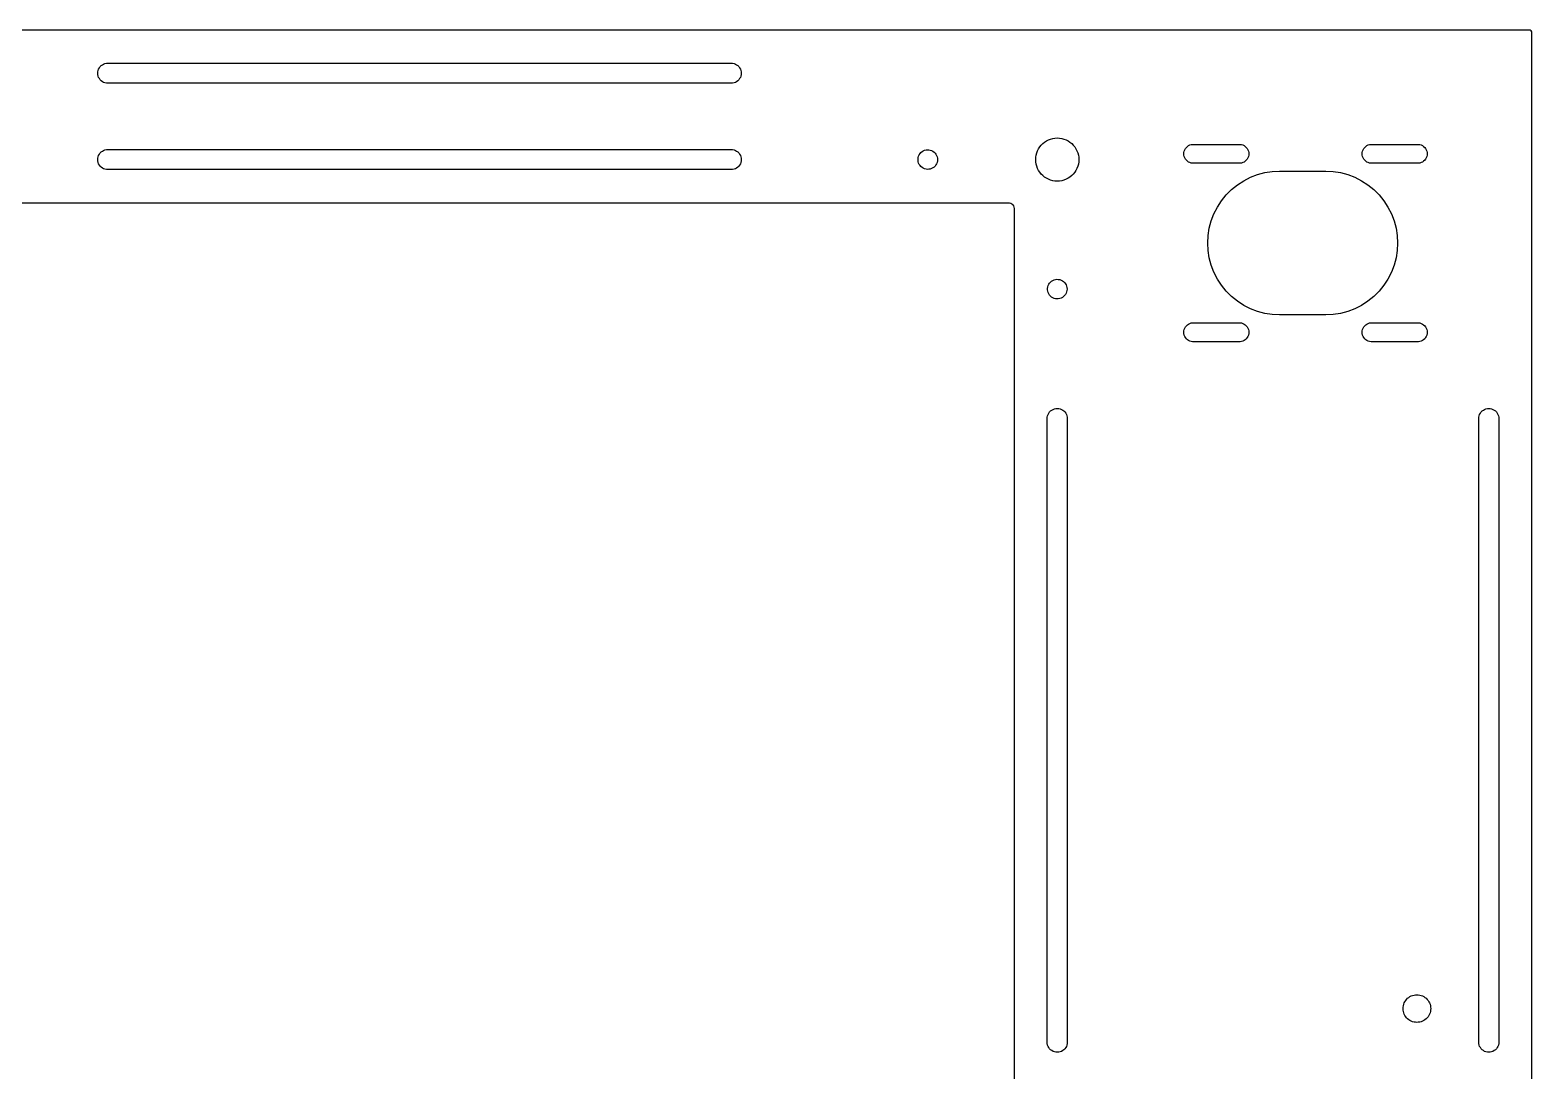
# Model space of a CAD drawing. Header units: metres. Extents: x -320 to 320, y -228 to 242.
# Drawn here: x 59 to 320, y 61.7 to 242.5 of the extents above; entities that cross this region are included whole.
import ezdxf

# ---------------------------------------------------------------- set-up
doc = ezdxf.new("R2010")
doc.units = ezdxf.units.M

msp = doc.modelspace()

# ---------------------------------------------------------------- linework, layer by layer
for p, q in [((319.5, 242.5), (-319.5, 242.5)), ((319.691, 242.462), (319.5, 242.5)), ((319.854, 242.354), (319.691, 242.462)), ((319.962, 242.191), (319.854, 242.354)), ((320, 242), (319.962, 242.191)), ((320, -227), (320, 242)), ((70.75, 235), (70.7678, 235.249)), ((70.7678, 234.751), (70.75, 235)), ((70.7678, 235.249), (70.8209, 235.493)), ((70.8209, 235.493), (70.9081, 235.727)), ((70.9081, 235.727), (71.0278, 235.946)), ((71.0278, 235.946), (71.1774, 236.146)), ((71.1774, 236.146), (71.354, 236.323)), ((71.354, 236.323), (71.5539, 236.472)), ((71.5539, 236.472), (71.773, 236.592)), ((71.773, 236.592), (72.007, 236.679)), ((72.007, 236.679), (72.2509, 236.732)), ((72.2509, 236.732), (72.5, 236.75)), ((72.5, 236.75), (180.833, 236.75)), ((180.833, 236.75), (181.082, 236.732)), ((181.082, 236.732), (181.326, 236.679)), ((181.326, 236.679), (181.56, 236.592)), ((181.56, 236.592), (181.779, 236.472)), ((181.779, 236.472), (181.979, 236.323)), ((181.979, 236.323), (182.156, 236.146)), ((182.156, 236.146), (182.306, 235.946)), ((182.306, 235.946), (182.425, 235.727)), ((182.425, 235.727), (182.512, 235.493)), ((182.512, 235.493), (182.566, 235.249)), ((182.566, 235.249), (182.583, 235)), ((182.583, 235), (182.566, 234.751)), ((70.8209, 234.507), (70.7678, 234.751)), ((70.9081, 234.273), (70.8209, 234.507)), ((71.0278, 234.054), (70.9081, 234.273)), ((71.1774, 233.854), (71.0278, 234.054)), ((71.354, 233.677), (71.1774, 233.854)), ((71.5539, 233.528), (71.354, 233.677)), ((71.773, 233.408), (71.5539, 233.528)), ((72.007, 233.321), (71.773, 233.408)), ((72.2509, 233.268), (72.007, 233.321)), ((72.5, 233.25), (72.2509, 233.268)), ((180.833, 233.25), (72.5, 233.25)), ((181.082, 233.268), (180.833, 233.25)), ((181.326, 233.321), (181.082, 233.268)), ((181.56, 233.408), (181.326, 233.321)), ((181.779, 233.528), (181.56, 233.408)), ((181.979, 233.677), (181.779, 233.528)), ((182.156, 233.854), (181.979, 233.677)), ((182.306, 234.054), (182.156, 233.854)), ((182.425, 234.273), (182.306, 234.054)), ((182.512, 234.507), (182.425, 234.273)), ((182.566, 234.751), (182.512, 234.507)), ((234.074, 221.525), (234.252, 221.875)), ((234.252, 221.875), (234.466, 222.204)), ((234.466, 222.204), (234.713, 222.509)), ((234.713, 222.509), (234.991, 222.787)), ((234.991, 222.787), (235.296, 223.034)), ((235.296, 223.034), (235.625, 223.248)), ((235.625, 223.248), (235.975, 223.426)), ((235.975, 223.426), (236.341, 223.566)), ((236.341, 223.566), (236.72, 223.668)), ((236.72, 223.668), (237.108, 223.729)), ((237.108, 223.729), (237.5, 223.75)), ((237.5, 223.75), (237.892, 223.729)), ((237.892, 223.729), (238.28, 223.668)), ((238.28, 223.668), (238.659, 223.566)), ((238.659, 223.566), (239.025, 223.426)), ((239.025, 223.426), (239.375, 223.248)), ((239.375, 223.248), (239.704, 223.034)), ((239.704, 223.034), (240.009, 222.787)), ((240.009, 222.787), (240.287, 222.509)), ((240.287, 222.509), (240.534, 222.204)), ((240.534, 222.204), (240.748, 221.875)), ((240.748, 221.875), (240.926, 221.525)), ((259.663, 221.716), (259.787, 221.929)), ((259.787, 221.929), (259.94, 222.122)), ((259.94, 222.122), (260.121, 222.29)), ((260.121, 222.29), (260.325, 222.429)), ((260.325, 222.429), (260.547, 222.536)), ((260.547, 222.536), (260.783, 222.609)), ((260.783, 222.609), (261.027, 222.645)), ((261.027, 222.645), (269.273, 222.645)), ((269.273, 222.645), (269.517, 222.609)), ((269.517, 222.609), (269.753, 222.536)), ((269.753, 222.536), (269.975, 222.429)), ((269.975, 222.429), (270.179, 222.29)), ((270.179, 222.29), (270.36, 222.122)), ((270.36, 222.122), (270.513, 221.929)), ((270.513, 221.929), (270.637, 221.716)), ((290.663, 221.716), (290.787, 221.929)), ((290.787, 221.929), (290.94, 222.122)), ((290.94, 222.122), (291.121, 222.29)), ((291.121, 222.29), (291.325, 222.429)), ((291.325, 222.429), (291.547, 222.536)), ((291.547, 222.536), (291.783, 222.609)), ((291.783, 222.609), (292.027, 222.645)), ((292.027, 222.645), (300.273, 222.645)), ((300.273, 222.645), (300.517, 222.609)), ((300.517, 222.609), (300.753, 222.536)), ((300.753, 222.536), (300.975, 222.429)), ((300.975, 222.429), (301.179, 222.29)), ((301.179, 222.29), (301.36, 222.122)), ((301.36, 222.122), (301.513, 221.929)), ((301.513, 221.929), (301.637, 221.716)), ((70.75, 220), (70.7678, 220.249)), ((70.7678, 219.751), (70.75, 220)), ((70.7678, 220.249), (70.8209, 220.493)), ((70.8209, 219.507), (70.7678, 219.751)), ((70.8209, 220.493), (70.9081, 220.727)), ((70.9081, 219.273), (70.8209, 219.507)), ((70.9081, 220.727), (71.0278, 220.946)), ((71.0278, 219.054), (70.9081, 219.273)), ((71.0278, 220.946), (71.1774, 221.146)), ((71.1774, 221.146), (71.354, 221.323)), ((71.354, 221.323), (71.5539, 221.472)), ((71.5539, 221.472), (71.773, 221.592)), ((71.773, 221.592), (72.007, 221.679)), ((72.007, 221.679), (72.2509, 221.732)), ((72.2509, 221.732), (72.5, 221.75)), ((72.5, 221.75), (180.833, 221.75)), ((180.833, 221.75), (181.082, 221.732)), ((181.082, 221.732), (181.326, 221.679)), ((181.326, 221.679), (181.56, 221.592)), ((181.56, 221.592), (181.779, 221.472)), ((181.779, 221.472), (181.979, 221.323)), ((181.979, 221.323), (182.156, 221.146)), ((182.156, 221.146), (182.306, 220.946)), ((182.306, 220.946), (182.425, 220.727)), ((182.425, 219.273), (182.306, 219.054)), ((182.425, 220.727), (182.512, 220.493)), ((182.512, 219.507), (182.425, 219.273)), ((182.512, 220.493), (182.566, 220.249)), ((182.566, 219.751), (182.512, 219.507)), ((182.566, 220.249), (182.583, 220)), ((182.583, 220), (182.566, 219.751)), ((213.305, 220.124), (213.341, 220.37)), ((213.305, 219.876), (213.305, 220.124)), ((213.341, 219.63), (213.305, 219.876)), ((213.341, 220.37), (213.412, 220.607)), ((213.412, 219.393), (213.341, 219.63)), ((213.412, 220.607), (213.518, 220.832)), ((213.518, 219.168), (213.412, 219.393)), ((213.518, 220.832), (213.654, 221.039)), ((213.654, 221.039), (213.82, 221.224)), ((213.82, 221.224), (214.011, 221.383)), ((214.011, 221.383), (214.223, 221.512)), ((214.223, 221.512), (214.451, 221.609)), ((214.451, 221.609), (214.691, 221.672)), ((214.691, 221.672), (214.938, 221.699)), ((214.938, 221.699), (215.186, 221.69)), ((215.186, 221.69), (215.43, 221.645)), ((215.43, 221.645), (215.665, 221.565)), ((215.665, 221.565), (215.886, 221.451)), ((215.886, 221.451), (216.087, 221.307)), ((216.087, 221.307), (216.266, 221.134)), ((216.266, 221.134), (216.418, 220.938)), ((216.418, 220.938), (216.539, 220.722)), ((216.539, 219.278), (216.418, 219.062)), ((216.539, 220.722), (216.628, 220.49)), ((216.628, 219.51), (216.539, 219.278)), ((216.628, 220.49), (216.682, 220.248)), ((216.682, 219.752), (216.628, 219.51)), ((216.682, 220.248), (216.7, 220)), ((216.7, 220), (216.682, 219.752)), ((233.75, 220), (233.771, 220.392)), ((233.771, 219.608), (233.75, 220)), ((233.771, 220.392), (233.832, 220.78)), ((233.832, 219.22), (233.771, 219.608)), ((233.832, 220.78), (233.934, 221.159)), ((233.934, 221.159), (234.074, 221.525)), ((240.926, 221.525), (241.066, 221.159)), ((241.066, 221.159), (241.168, 220.78)), ((241.168, 220.78), (241.229, 220.392)), ((241.229, 219.608), (241.168, 219.22)), ((241.229, 220.392), (241.25, 220)), ((241.25, 220), (241.229, 219.608)), ((259.5, 221), (259.518, 221.246)), ((259.518, 220.754), (259.5, 221)), ((259.518, 221.246), (259.573, 221.486)), ((259.573, 220.514), (259.518, 220.754)), ((259.573, 221.486), (259.663, 221.716)), ((259.663, 220.284), (259.573, 220.514)), ((259.787, 220.071), (259.663, 220.284)), ((259.94, 219.878), (259.787, 220.071)), ((260.121, 219.71), (259.94, 219.878)), ((260.325, 219.571), (260.121, 219.71)), ((260.547, 219.464), (260.325, 219.571)), ((260.783, 219.391), (260.547, 219.464)), ((261.027, 219.355), (260.783, 219.391)), ((269.273, 219.355), (261.027, 219.355)), ((269.517, 219.391), (269.273, 219.355)), ((269.753, 219.464), (269.517, 219.391)), ((269.975, 219.571), (269.753, 219.464)), ((270.179, 219.71), (269.975, 219.571)), ((270.36, 219.878), (270.179, 219.71)), ((270.513, 220.071), (270.36, 219.878)), ((270.637, 220.284), (270.513, 220.071)), ((270.637, 221.716), (270.727, 221.486)), ((270.727, 220.514), (270.637, 220.284)), ((270.727, 221.486), (270.782, 221.246)), ((270.782, 220.754), (270.727, 220.514)), ((270.782, 221.246), (270.8, 221)), ((270.8, 221), (270.782, 220.754)), ((290.5, 221), (290.518, 221.246)), ((290.518, 220.754), (290.5, 221)), ((290.518, 221.246), (290.573, 221.486)), ((290.573, 220.514), (290.518, 220.754)), ((290.573, 221.486), (290.663, 221.716)), ((290.663, 220.284), (290.573, 220.514)), ((290.787, 220.071), (290.663, 220.284)), ((290.94, 219.878), (290.787, 220.071)), ((291.121, 219.71), (290.94, 219.878)), ((291.325, 219.571), (291.121, 219.71)), ((291.547, 219.464), (291.325, 219.571)), ((291.783, 219.391), (291.547, 219.464)), ((292.027, 219.355), (291.783, 219.391)), ((300.273, 219.355), (292.027, 219.355)), ((300.517, 219.391), (300.273, 219.355)), ((300.753, 219.464), (300.517, 219.391)), ((300.975, 219.571), (300.753, 219.464)), ((301.179, 219.71), (300.975, 219.571)), ((301.36, 219.878), (301.179, 219.71)), ((301.513, 220.071), (301.36, 219.878)), ((301.637, 220.284), (301.513, 220.071)), ((301.637, 221.716), (301.727, 221.486)), ((301.727, 220.514), (301.637, 220.284)), ((301.727, 221.486), (301.782, 221.246)), ((301.782, 220.754), (301.727, 220.514)), ((301.782, 221.246), (301.8, 221)), ((301.8, 221), (301.782, 220.754)), ((71.1774, 218.854), (71.0278, 219.054)), ((71.354, 218.677), (71.1774, 218.854)), ((71.5539, 218.528), (71.354, 218.677)), ((71.773, 218.408), (71.5539, 218.528)), ((72.007, 218.321), (71.773, 218.408)), ((72.2509, 218.268), (72.007, 218.321)), ((72.5, 218.25), (72.2509, 218.268)), ((180.833, 218.25), (72.5, 218.25)), ((181.082, 218.268), (180.833, 218.25)), ((181.326, 218.321), (181.082, 218.268)), ((181.56, 218.408), (181.326, 218.321)), ((181.779, 218.528), (181.56, 218.408)), ((181.979, 218.677), (181.779, 218.528)), ((182.156, 218.854), (181.979, 218.677)), ((182.306, 219.054), (182.156, 218.854)), ((213.654, 218.961), (213.518, 219.168)), ((213.82, 218.776), (213.654, 218.961)), ((214.011, 218.617), (213.82, 218.776)), ((214.223, 218.488), (214.011, 218.617)), ((214.451, 218.391), (214.223, 218.488)), ((214.691, 218.328), (214.451, 218.391)), ((214.938, 218.301), (214.691, 218.328)), ((215.186, 218.31), (214.938, 218.301)), ((215.43, 218.355), (215.186, 218.31)), ((215.665, 218.435), (215.43, 218.355)), ((215.886, 218.549), (215.665, 218.435)), ((216.087, 218.693), (215.886, 218.549)), ((216.266, 218.866), (216.087, 218.693)), ((216.418, 219.062), (216.266, 218.866)), ((233.934, 218.841), (233.832, 219.22)), ((234.074, 218.475), (233.934, 218.841)), ((234.252, 218.125), (234.074, 218.475)), ((234.466, 217.796), (234.252, 218.125)), ((234.713, 217.491), (234.466, 217.796)), ((234.991, 217.213), (234.713, 217.491)), ((235.296, 216.966), (234.991, 217.213)), ((235.625, 216.752), (235.296, 216.966)), ((235.975, 216.574), (235.625, 216.752)), ((239.375, 216.752), (239.025, 216.574)), ((239.704, 216.966), (239.375, 216.752)), ((240.009, 217.213), (239.704, 216.966)), ((240.287, 217.491), (240.009, 217.213)), ((240.534, 217.796), (240.287, 217.491)), ((240.748, 218.125), (240.534, 217.796)), ((240.926, 218.475), (240.748, 218.125)), ((241.066, 218.841), (240.926, 218.475)), ((241.168, 219.22), (241.066, 218.841)), ((269.9, 216.325), (271.066, 216.919)), ((271.066, 216.919), (272.287, 217.388)), ((272.287, 217.388), (273.551, 217.727)), ((273.551, 217.727), (274.843, 217.932)), ((274.843, 217.932), (276.15, 218)), ((276.15, 218), (284.15, 218)), ((284.15, 218), (285.457, 217.932)), ((285.457, 217.932), (286.749, 217.727)), ((286.749, 217.727), (288.013, 217.388)), ((288.013, 217.388), (289.234, 216.919)), ((289.234, 216.919), (290.4, 216.325)), ((236.341, 216.434), (235.975, 216.574)), ((236.72, 216.332), (236.341, 216.434)), ((237.108, 216.271), (236.72, 216.332)), ((237.5, 216.25), (237.108, 216.271)), ((237.892, 216.271), (237.5, 216.25)), ((238.28, 216.332), (237.892, 216.271)), ((238.659, 216.434), (238.28, 216.332)), ((239.025, 216.574), (238.659, 216.434)), ((266.861, 213.864), (267.786, 214.789)), ((267.786, 214.789), (268.803, 215.613)), ((268.803, 215.613), (269.9, 216.325)), ((290.4, 216.325), (291.497, 215.613)), ((291.497, 215.613), (292.514, 214.789)), ((292.514, 214.789), (293.439, 213.864)), ((-229, 212.5), (229, 212.5)), ((229, 212.5), (229.223, 212.475)), ((229.223, 212.475), (229.434, 212.401)), ((229.434, 212.401), (229.623, 212.282)), ((229.623, 212.282), (229.782, 212.123)), ((229.782, 212.123), (229.901, 211.934)), ((229.901, 211.934), (229.975, 211.723)), ((229.975, 211.723), (230, 211.5)), ((230, 211.5), (230, -211.5)), ((264.731, 210.584), (265.325, 211.75)), ((265.325, 211.75), (266.037, 212.847)), ((266.037, 212.847), (266.861, 213.864)), ((293.439, 213.864), (294.263, 212.847)), ((294.263, 212.847), (294.975, 211.75)), ((294.975, 211.75), (295.569, 210.584)), ((263.923, 208.099), (264.262, 209.363)), ((264.262, 209.363), (264.731, 210.584)), ((295.569, 210.584), (296.038, 209.363)), ((296.038, 209.363), (296.377, 208.099)), ((263.65, 205.5), (263.718, 206.807)), ((263.718, 206.807), (263.923, 208.099)), ((296.377, 208.099), (296.582, 206.807)), ((296.582, 206.807), (296.65, 205.5)), ((263.718, 204.193), (263.65, 205.5)), ((263.923, 202.901), (263.718, 204.193)), ((296.582, 204.193), (296.377, 202.901)), ((296.65, 205.5), (296.582, 204.193)), ((264.262, 201.637), (263.923, 202.901)), ((264.731, 200.416), (264.262, 201.637)), ((296.038, 201.637), (295.569, 200.416)), ((296.377, 202.901), (296.038, 201.637)), ((236.018, 198.332), (236.154, 198.539)), ((236.154, 198.539), (236.32, 198.724)), ((236.32, 198.724), (236.511, 198.883)), ((236.511, 198.883), (236.723, 199.012)), ((236.723, 199.012), (236.951, 199.109)), ((236.951, 199.109), (237.191, 199.172)), ((237.191, 199.172), (237.438, 199.199)), ((237.438, 199.199), (237.686, 199.19)), ((237.686, 199.19), (237.93, 199.145)), ((237.93, 199.145), (238.165, 199.065)), ((238.165, 199.065), (238.386, 198.951)), ((238.386, 198.951), (238.587, 198.807)), ((238.587, 198.807), (238.766, 198.634)), ((238.766, 198.634), (238.918, 198.438)), ((238.918, 198.438), (239.039, 198.222)), ((265.325, 199.25), (264.731, 200.416)), ((266.037, 198.153), (265.325, 199.25)), ((294.975, 199.25), (294.263, 198.153)), ((295.569, 200.416), (294.975, 199.25)), ((235.805, 197.624), (235.841, 197.87)), ((235.805, 197.376), (235.805, 197.624)), ((235.841, 197.13), (235.805, 197.376)), ((235.841, 197.87), (235.912, 198.107)), ((235.912, 196.893), (235.841, 197.13)), ((235.912, 198.107), (236.018, 198.332)), ((236.018, 196.668), (235.912, 196.893)), ((236.154, 196.461), (236.018, 196.668)), ((236.32, 196.276), (236.154, 196.461)), ((236.511, 196.117), (236.32, 196.276)), ((236.723, 195.988), (236.511, 196.117)), ((236.951, 195.891), (236.723, 195.988)), ((237.191, 195.828), (236.951, 195.891)), ((237.438, 195.801), (237.191, 195.828)), ((237.686, 195.81), (237.438, 195.801)), ((237.93, 195.855), (237.686, 195.81)), ((238.165, 195.935), (237.93, 195.855)), ((238.386, 196.049), (238.165, 195.935)), ((238.587, 196.193), (238.386, 196.049)), ((238.766, 196.366), (238.587, 196.193)), ((238.918, 196.562), (238.766, 196.366)), ((239.039, 196.778), (238.918, 196.562)), ((239.039, 198.222), (239.128, 197.99)), ((239.128, 197.01), (239.039, 196.778)), ((239.128, 197.99), (239.182, 197.748)), ((239.182, 197.252), (239.128, 197.01)), ((239.182, 197.748), (239.2, 197.5)), ((239.2, 197.5), (239.182, 197.252)), ((266.861, 197.136), (266.037, 198.153)), ((267.786, 196.211), (266.861, 197.136)), ((268.803, 195.387), (267.786, 196.211)), ((292.514, 196.211), (291.497, 195.387)), ((293.439, 197.136), (292.514, 196.211)), ((294.263, 198.153), (293.439, 197.136)), ((269.9, 194.675), (268.803, 195.387)), ((271.066, 194.081), (269.9, 194.675)), ((272.287, 193.612), (271.066, 194.081)), ((273.551, 193.273), (272.287, 193.612)), ((274.843, 193.068), (273.551, 193.273)), ((286.749, 193.273), (285.457, 193.068)), ((288.013, 193.612), (286.749, 193.273)), ((289.234, 194.081), (288.013, 193.612)), ((290.4, 194.675), (289.234, 194.081)), ((291.497, 195.387), (290.4, 194.675)), ((259.573, 190.486), (259.663, 190.716)), ((259.663, 190.716), (259.787, 190.929)), ((259.787, 190.929), (259.94, 191.122)), ((259.94, 191.122), (260.121, 191.29)), ((260.121, 191.29), (260.325, 191.429)), ((260.325, 191.429), (260.547, 191.536)), ((260.547, 191.536), (260.783, 191.609)), ((260.783, 191.609), (261.027, 191.645)), ((261.027, 191.645), (269.273, 191.645)), ((269.273, 191.645), (269.517, 191.609)), ((269.517, 191.609), (269.753, 191.536)), ((269.753, 191.536), (269.975, 191.429)), ((269.975, 191.429), (270.179, 191.29)), ((270.179, 191.29), (270.36, 191.122)), ((270.36, 191.122), (270.513, 190.929)), ((270.513, 190.929), (270.637, 190.716)), ((270.637, 190.716), (270.727, 190.486)), ((276.15, 193), (274.843, 193.068)), ((284.15, 193), (276.15, 193)), ((285.457, 193.068), (284.15, 193)), ((290.573, 190.486), (290.663, 190.716)), ((290.663, 190.716), (290.787, 190.929)), ((290.787, 190.929), (290.94, 191.122)), ((290.94, 191.122), (291.121, 191.29)), ((291.121, 191.29), (291.325, 191.429)), ((291.325, 191.429), (291.547, 191.536)), ((291.547, 191.536), (291.783, 191.609)), ((291.783, 191.609), (292.027, 191.645)), ((292.027, 191.645), (300.273, 191.645)), ((300.273, 191.645), (300.517, 191.609)), ((300.517, 191.609), (300.753, 191.536)), ((300.753, 191.536), (300.975, 191.429)), ((300.975, 191.429), (301.179, 191.29)), ((301.179, 191.29), (301.36, 191.122)), ((301.36, 191.122), (301.513, 190.929)), ((301.513, 190.929), (301.637, 190.716)), ((301.637, 190.716), (301.727, 190.486)), ((259.5, 190), (259.518, 190.246)), ((259.518, 189.754), (259.5, 190)), ((259.518, 190.246), (259.573, 190.486)), ((259.573, 189.514), (259.518, 189.754)), ((259.663, 189.284), (259.573, 189.514)), ((259.787, 189.071), (259.663, 189.284)), ((259.94, 188.878), (259.787, 189.071)), ((260.121, 188.71), (259.94, 188.878)), ((260.325, 188.571), (260.121, 188.71)), ((260.547, 188.464), (260.325, 188.571)), ((260.783, 188.391), (260.547, 188.464)), ((261.027, 188.355), (260.783, 188.391)), ((269.273, 188.355), (261.027, 188.355)), ((269.517, 188.391), (269.273, 188.355)), ((269.753, 188.464), (269.517, 188.391)), ((269.975, 188.571), (269.753, 188.464)), ((270.179, 188.71), (269.975, 188.571)), ((270.36, 188.878), (270.179, 188.71)), ((270.513, 189.071), (270.36, 188.878)), ((270.637, 189.284), (270.513, 189.071)), ((270.727, 189.514), (270.637, 189.284)), ((270.727, 190.486), (270.782, 190.246)), ((270.782, 189.754), (270.727, 189.514)), ((270.782, 190.246), (270.8, 190)), ((270.8, 190), (270.782, 189.754)), ((290.5, 190), (290.518, 190.246)), ((290.518, 189.754), (290.5, 190)), ((290.518, 190.246), (290.573, 190.486)), ((290.573, 189.514), (290.518, 189.754)), ((290.663, 189.284), (290.573, 189.514)), ((290.787, 189.071), (290.663, 189.284)), ((290.94, 188.878), (290.787, 189.071)), ((291.121, 188.71), (290.94, 188.878)), ((291.325, 188.571), (291.121, 188.71)), ((291.547, 188.464), (291.325, 188.571)), ((291.783, 188.391), (291.547, 188.464)), ((292.027, 188.355), (291.783, 188.391)), ((300.273, 188.355), (292.027, 188.355)), ((300.517, 188.391), (300.273, 188.355)), ((300.753, 188.464), (300.517, 188.391)), ((300.975, 188.571), (300.753, 188.464)), ((301.179, 188.71), (300.975, 188.571)), ((301.36, 188.878), (301.179, 188.71)), ((301.513, 189.071), (301.36, 188.878)), ((301.637, 189.284), (301.513, 189.071)), ((301.727, 189.514), (301.637, 189.284)), ((301.727, 190.486), (301.782, 190.246)), ((301.782, 189.754), (301.727, 189.514)), ((301.782, 190.246), (301.8, 190)), ((301.8, 190), (301.782, 189.754)), ((235.75, 175), (235.768, 175.249)), ((235.75, 66.6667), (235.75, 175)), ((235.768, 175.249), (235.821, 175.493)), ((235.821, 175.493), (235.908, 175.727)), ((235.908, 175.727), (236.028, 175.946)), ((236.028, 175.946), (236.177, 176.146)), ((236.177, 176.146), (236.354, 176.323)), ((236.354, 176.323), (236.554, 176.472)), ((236.554, 176.472), (236.773, 176.592)), ((236.773, 176.592), (237.007, 176.679)), ((237.007, 176.679), (237.251, 176.732)), ((237.251, 176.732), (237.5, 176.75)), ((237.5, 176.75), (237.749, 176.732)), ((237.749, 176.732), (237.993, 176.679)), ((237.993, 176.679), (238.227, 176.592)), ((238.227, 176.592), (238.446, 176.472)), ((238.446, 176.472), (238.646, 176.323)), ((238.646, 176.323), (238.823, 176.146)), ((238.823, 176.146), (238.972, 175.946)), ((238.972, 175.946), (239.092, 175.727)), ((239.092, 175.727), (239.179, 175.493)), ((239.179, 175.493), (239.232, 175.249)), ((239.232, 175.249), (239.25, 175)), ((239.25, 175), (239.25, 66.6667)), ((310.75, 175), (310.768, 175.249)), ((310.75, 66.6667), (310.75, 175)), ((310.768, 175.249), (310.821, 175.493)), ((310.821, 175.493), (310.908, 175.727)), ((310.908, 175.727), (311.028, 175.946)), ((311.028, 175.946), (311.177, 176.146)), ((311.177, 176.146), (311.354, 176.323)), ((311.354, 176.323), (311.554, 176.472)), ((311.554, 176.472), (311.773, 176.592)), ((311.773, 176.592), (312.007, 176.679)), ((312.007, 176.679), (312.251, 176.732)), ((312.251, 176.732), (312.5, 176.75)), ((312.5, 176.75), (312.749, 176.732)), ((312.749, 176.732), (312.993, 176.679)), ((312.993, 176.679), (313.227, 176.592)), ((313.227, 176.592), (313.446, 176.472)), ((313.446, 176.472), (313.646, 176.323)), ((313.646, 176.323), (313.823, 176.146)), ((313.823, 176.146), (313.972, 175.946)), ((313.972, 175.946), (314.092, 175.727)), ((314.092, 175.727), (314.179, 175.493)), ((314.179, 175.493), (314.232, 175.249)), ((314.232, 175.249), (314.25, 175)), ((314.25, 175), (314.25, 66.6667)), ((297.652, 72.999), (297.717, 73.2416)), ((297.717, 73.2416), (297.807, 73.4762)), ((297.807, 73.4762), (297.922, 73.7)), ((297.922, 73.7), (298.058, 73.9107)), ((298.058, 73.9107), (298.216, 74.1059)), ((298.216, 74.1059), (298.394, 74.2835)), ((298.394, 74.2835), (298.589, 74.4416)), ((298.589, 74.4416), (298.8, 74.5785)), ((298.8, 74.5785), (299.024, 74.6925)), ((299.024, 74.6925), (299.258, 74.7825)), ((299.258, 74.7825), (299.501, 74.8475)), ((299.501, 74.8475), (299.749, 74.8869)), ((299.749, 74.8869), (300, 74.9)), ((300, 74.9), (300.251, 74.8869)), ((300.251, 74.8869), (300.499, 74.8475)), ((300.499, 74.8475), (300.742, 74.7825)), ((300.742, 74.7825), (300.976, 74.6925)), ((300.976, 74.6925), (301.2, 74.5785)), ((301.2, 74.5785), (301.411, 74.4416)), ((301.411, 74.4416), (301.606, 74.2835)), ((301.606, 74.2835), (301.784, 74.1059)), ((301.784, 74.1059), (301.942, 73.9107)), ((301.942, 73.9107), (302.078, 73.7)), ((302.078, 73.7), (302.193, 73.4762)), ((302.193, 73.4762), (302.283, 73.2416)), ((302.283, 73.2416), (302.348, 72.999)), ((297.6, 72.5), (297.613, 72.7509)), ((297.613, 72.2491), (297.6, 72.5)), ((297.613, 72.7509), (297.652, 72.999)), ((297.652, 72.001), (297.613, 72.2491)), ((297.717, 71.7584), (297.652, 72.001)), ((297.807, 71.5238), (297.717, 71.7584)), ((297.922, 71.3), (297.807, 71.5238)), ((298.058, 71.0893), (297.922, 71.3)), ((298.216, 70.8941), (298.058, 71.0893)), ((298.394, 70.7164), (298.216, 70.8941)), ((298.589, 70.5583), (298.394, 70.7164)), ((298.8, 70.4215), (298.589, 70.5583)), ((301.411, 70.5583), (301.2, 70.4215)), ((301.606, 70.7164), (301.411, 70.5583)), ((301.784, 70.8941), (301.606, 70.7164)), ((301.942, 71.0893), (301.784, 70.8941)), ((302.078, 71.3), (301.942, 71.0893)), ((302.193, 71.5238), (302.078, 71.3)), ((302.283, 71.7584), (302.193, 71.5238)), ((302.348, 72.001), (302.283, 71.7584)), ((302.348, 72.999), (302.387, 72.7509)), ((302.387, 72.2491), (302.348, 72.001)), ((302.387, 72.7509), (302.4, 72.5)), ((302.4, 72.5), (302.387, 72.2491)), ((299.024, 70.3075), (298.8, 70.4215)), ((299.258, 70.2175), (299.024, 70.3075)), ((299.501, 70.1524), (299.258, 70.2175)), ((299.749, 70.1131), (299.501, 70.1524)), ((300, 70.1), (299.749, 70.1131)), ((300.251, 70.1131), (300, 70.1)), ((300.499, 70.1524), (300.251, 70.1131)), ((300.742, 70.2175), (300.499, 70.1524)), ((300.976, 70.3075), (300.742, 70.2175)), ((301.2, 70.4215), (300.976, 70.3075)), ((235.768, 66.4176), (235.75, 66.6667)), ((235.821, 66.1736), (235.768, 66.4176)), ((235.908, 65.9397), (235.821, 66.1736)), ((236.028, 65.7205), (235.908, 65.9397)), ((236.177, 65.5207), (236.028, 65.7205)), ((236.354, 65.3441), (236.177, 65.5207)), ((236.554, 65.1945), (236.354, 65.3441)), ((238.646, 65.3441), (238.446, 65.1945)), ((238.823, 65.5207), (238.646, 65.3441)), ((238.972, 65.7205), (238.823, 65.5207)), ((239.092, 65.9397), (238.972, 65.7205)), ((239.179, 66.1736), (239.092, 65.9397)), ((239.232, 66.4176), (239.179, 66.1736)), ((239.25, 66.6667), (239.232, 66.4176)), ((310.768, 66.4176), (310.75, 66.6667)), ((310.821, 66.1736), (310.768, 66.4176)), ((310.908, 65.9397), (310.821, 66.1736)), ((311.028, 65.7205), (310.908, 65.9397)), ((311.177, 65.5207), (311.028, 65.7205)), ((311.354, 65.3441), (311.177, 65.5207)), ((311.554, 65.1945), (311.354, 65.3441)), ((313.646, 65.3441), (313.446, 65.1945)), ((313.823, 65.5207), (313.646, 65.3441)), ((313.972, 65.7205), (313.823, 65.5207)), ((314.092, 65.9397), (313.972, 65.7205)), ((314.179, 66.1736), (314.092, 65.9397)), ((314.232, 66.4176), (314.179, 66.1736)), ((314.25, 66.6667), (314.232, 66.4176)), ((236.773, 65.0748), (236.554, 65.1945)), ((237.007, 64.9875), (236.773, 65.0748)), ((237.251, 64.9345), (237.007, 64.9875)), ((237.5, 64.9167), (237.251, 64.9345)), ((237.749, 64.9345), (237.5, 64.9167)), ((237.993, 64.9875), (237.749, 64.9345)), ((238.227, 65.0748), (237.993, 64.9875)), ((238.446, 65.1945), (238.227, 65.0748)), ((311.773, 65.0748), (311.554, 65.1945)), ((312.007, 64.9875), (311.773, 65.0748)), ((312.251, 64.9345), (312.007, 64.9875)), ((312.5, 64.9167), (312.251, 64.9345)), ((312.749, 64.9345), (312.5, 64.9167)), ((312.993, 64.9875), (312.749, 64.9345)), ((313.227, 65.0748), (312.993, 64.9875)), ((313.446, 65.1945), (313.227, 65.0748))]:
    msp.add_line(p, q)

doc.saveas('drawing.dxf')
